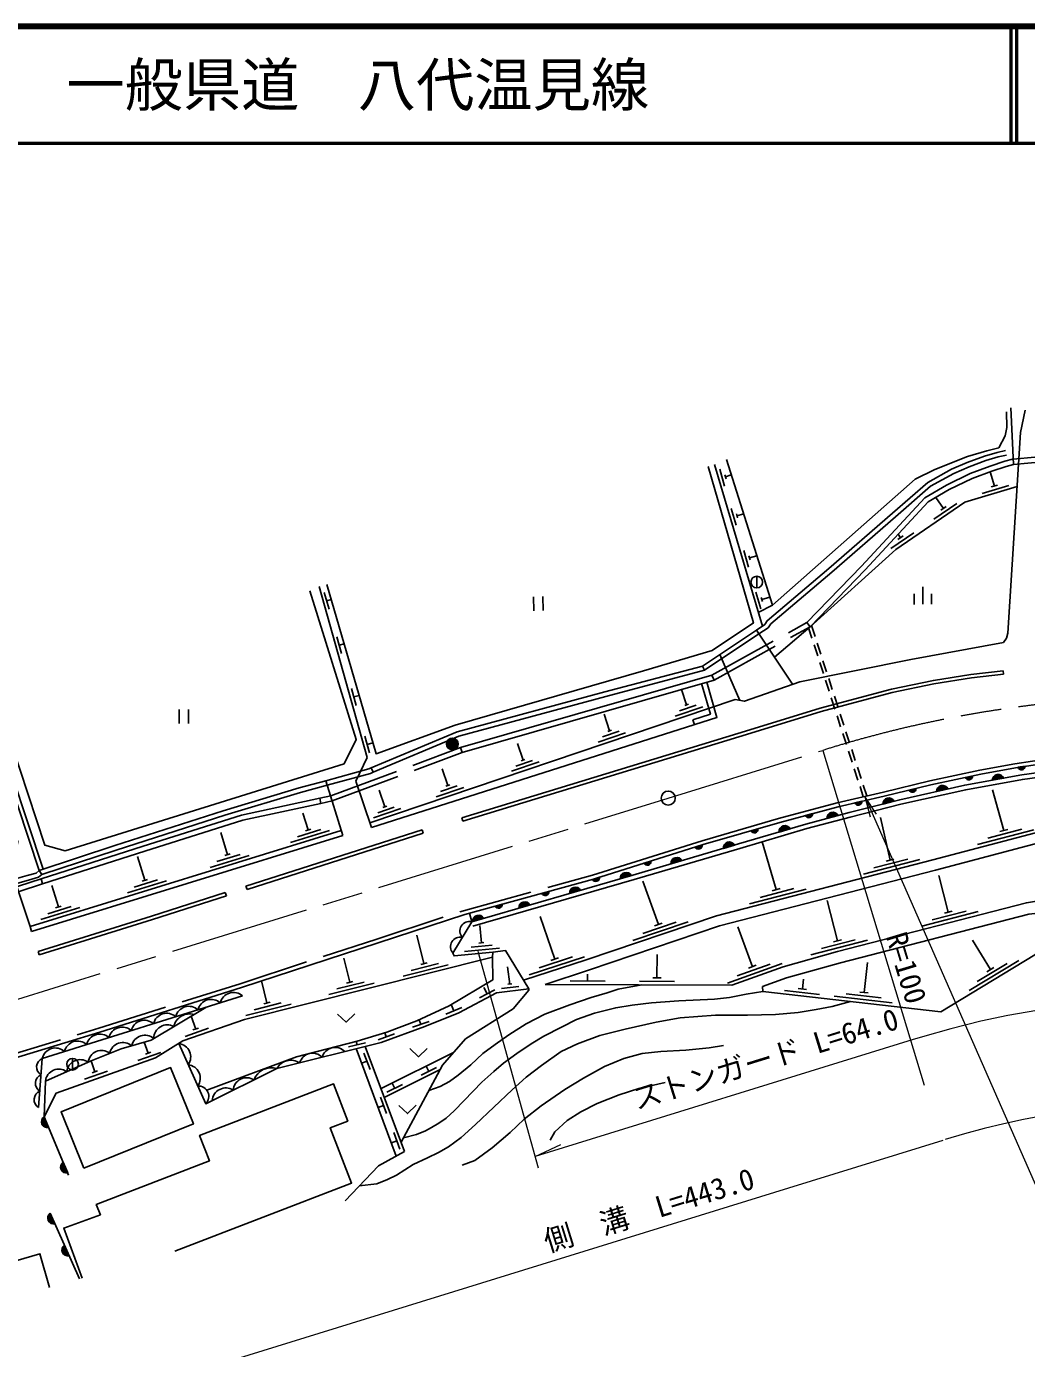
# Model space of a CAD drawing. Units: millimetres at full size, sheet at 1:1000; details may follow other scales. Extents: x 40000 to 680000, y 20000 to 380000.
# Drawn here: x 213311 to 299110, y 266580 to 380000 of the extents above; entities that cross this region are included whole.
import ezdxf
from ezdxf.enums import TextEntityAlignment as Align

# ---------------------------------------------------------------- set-up
doc = ezdxf.new("R2010")
doc.units = ezdxf.units.MM
doc.header["$LTSCALE"] = 1000
doc.linetypes.add('CHAIN', pattern=[18.5, 12, -1.5, 3.5, -1.5])
doc.linetypes.add('DASHED', pattern=[7.5, 6, -1.5])
for name, color, linetype, lineweight in [('M-BGD', 7, 'Continuous', 25), ('M-BMK', 2, 'Continuous', 13), ('M-BMK-SRVR', 3, 'Continuous', 25), ('M-STR-HTXT', 7, 'Continuous', 13), ('M-TTL', 2, 'Continuous', 140), ('M-TTL-LINE', 7, 'Continuous', 50)]:
    doc.layers.add(name, color=color, linetype=linetype, lineweight=lineweight)
doc.layers.add('M-TTL-TXT', color=7, linetype='Continuous')
doc.styles.add('ＭＳ ゴシック', font='')
doc.styles.get('ＭＳ ゴシック').set_extended_font_data('MS Gothic')

# ---------------------------------------------------------------- blocks, each defined once
blk = doc.blocks.new('open_arrow')
at = {"color": 0, "linetype": 'Continuous', "lineweight": -2}
blk.add_lwpolyline([(7.5, 1.25), (0, 0), (7.5, -1.25)], dxfattribs=at)

msp = doc.modelspace()

# ---------------------------------------------------------------- hatches: boundary and pattern name
at = {"layer": 'M-BGD'}
for points in [[(249345, 318441, -0.41421), (249839, 318947, -0.41421), (250345, 318452, -1)], [(298373, 316442), (298992, 316534, -0.84072)], [(293862, 315566), (294474, 315695, -0.84072)], [(296172, 315341, -0.82183), (297147, 315517)], [(289026, 314486), (289634, 314634, -0.84072)], [(291389, 314368, -0.82183), (292355, 314586)], [(284369, 313391), (284979, 313531, -0.84072)], [(286786, 313293, -0.82183), (287747, 313535)], [(280138, 312305), (280742, 312468, -0.84072)], [(281987, 312054, -0.82183), (282944, 312311)], [(275471, 310996), (276072, 311170, -0.84072)], [(277876, 310893, -0.82183), (278826, 311173)], [(270677, 309593), (271274, 309781, -0.84072)], [(273105, 309489, -0.82183), (274055, 309770)], [(268603, 308157, -0.82183), (269553, 308438)], [(264248, 306876, -0.82183), (265200, 307151)], [(266289, 308212), (266886, 308400, -0.84072)], [(261869, 306820), (262466, 307008, -0.84072)], [(257531, 305631), (258134, 305797, -0.84072)], [(259901, 305617, -0.82183), (260853, 305893)], [(253521, 304528), (254125, 304694, -0.84072)], [(255553, 304359, -0.82183), (256505, 304634)], [(251604, 303216, -0.82183), (252556, 303491)], [(215207, 285543, -0.82183), (214822, 286456)], [(216850, 281649, -0.82183), (216465, 282562)], [(215754, 277275, -0.82183), (215352, 278181)], [(216968, 274539, -0.82183), (216566, 275445)]]:
    msp.add_hatch(color=256, dxfattribs=at).paths.add_polyline_path(points)

# ---------------------------------------------------------------- linework, layer by layer
for p, q in [((297994, 342430), (297769, 347279)), ((277321, 330346), (273356, 342863)), ((276447, 328558), (272352, 342412)), ((272784, 342007), (273209, 340569)), ((273235, 341541), (273334, 341205)), ((273284, 341373), (273780, 341525)), ((296351, 340572), (295979, 341799)), ((295289, 339937), (297586, 340633)), ((296083, 340491), (296619, 340653)), ((291977, 338649), (291328, 339602)), ((273775, 338656), (274200, 337218)), ((274226, 338190), (274325, 337854)), ((274275, 338022), (274837, 338188)), ((291155, 337725), (293138, 339077)), ((291746, 338491), (292209, 338807)), ((287469, 335213), (289452, 336565)), ((288060, 335979), (288523, 336295)), ((288292, 336137), (288089, 336434)), ((274843, 335043), (275268, 333605)), ((275343, 334409), (275975, 334596)), ((275294, 334577), (275393, 334241)), ((275959, 332833), (275970, 331833)), ((238864, 331446), (239271, 330002)), ((275897, 331479), (276322, 330040)), ((289466, 330417), (289456, 331317)), ((290216, 330425), (290199, 331925)), ((290966, 330433), (290956, 331333)), ((239067, 330724), (239454, 330835)), ((256824, 331074), (256838, 329874)), ((257624, 331083), (257638, 329883)), ((276347, 331013), (276447, 330677)), ((276397, 330845), (277097, 331052)), ((279032, 323564), (275932, 328215)), ((277482, 325889), (280541, 328503)), ((280541, 328503), (280264, 328864)), ((280697, 327532), (280417, 328398)), ((280967, 327674), (280663, 328613)), ((239938, 327636), (240346, 326193)), ((240142, 326914), (240560, 327034)), ((281190, 326010), (280882, 326961)), ((281459, 326151), (281152, 327103)), ((274505, 322189), (272792, 326122)), ((281952, 324629), (281644, 325581)), ((271478, 324765), (271311, 325134)), ((281683, 324488), (281375, 325439)), ((297130, 324431), (297097, 324729)), ((250541, 318129), (272122, 324343)), ((250682, 317701), (272296, 323925)), ((272296, 323925), (272122, 324343)), ((282175, 322965), (281867, 323917)), ((282445, 323107), (282137, 324058)), ((214416, 307598), (209469, 322471)), ((214748, 307709), (209802, 322582)), ((241189, 323202), (241597, 321758)), ((241393, 322480), (241848, 322609)), ((269948, 321811), (269505, 323121)), ((282668, 321443), (282360, 322395)), ((282937, 321585), (282630, 322536)), ((226405, 321402), (226418, 320202)), ((227205, 321411), (227218, 320211)), ((263340, 319578), (262860, 320999)), ((268956, 320842), (271324, 321642)), ((269333, 321286), (270754, 321766)), ((269782, 321755), (270114, 321867)), ((283430, 320062), (283122, 321014)), ((270494, 320527), (270631, 320098)), ((283161, 319921), (282853, 320872)), ((242341, 319121), (242748, 317677)), ((262348, 318610), (264717, 319410)), ((262726, 319054), (264147, 319534)), ((263174, 319522), (263506, 319634)), ((283653, 318399), (283345, 319350)), ((283923, 318540), (283615, 319492)), ((242544, 318399), (243033, 318537)), ((250682, 317701), (250541, 318129)), ((255914, 317069), (255434, 318490)), ((284146, 316876), (283838, 317828)), ((284415, 317018), (284108, 317969)), ((254922, 316100), (257290, 316901)), ((255299, 316545), (256720, 317025)), ((255748, 317013), (256080, 317125)), ((284908, 315496), (284600, 316447)), ((298992, 316534), (298373, 316442)), ((243052, 316020), (242896, 316389)), ((249458, 314888), (248978, 316309)), ((284639, 315354), (284331, 316306)), ((294474, 315695), (293862, 315566)), ((296172, 315341), (297147, 315517)), ((240444, 310580), (238990, 315295)), ((241580, 315245), (242922, 311274)), ((244063, 313065), (243583, 314486)), ((248466, 313919), (250834, 314719)), ((248844, 314364), (250265, 314844)), ((249292, 314832), (249624, 314944)), ((285103, 313918), (284823, 314783)), ((285397, 313985), (285093, 314925)), ((289634, 314634), (289026, 314486)), ((291389, 314368), (292355, 314586)), ((297168, 311033), (296190, 314522)), ((238485, 313790), (238579, 313350)), ((243897, 313009), (244229, 313121)), ((284979, 313531), (284369, 313391)), ((286786, 313293), (287747, 313535)), ((237472, 311076), (237030, 312510)), ((243071, 312096), (245439, 312897)), ((243448, 312541), (244869, 313021)), ((250652, 312119), (250740, 311832)), ((280742, 312468), (280138, 312305)), ((281987, 312054), (282944, 312311)), ((287396, 308480), (286588, 312129)), ((213622, 302783), (240311, 311010)), ((230567, 308948), (229981, 310847)), ((232146, 306258), (247259, 311074)), ((232237, 305972), (247351, 310788)), ((235976, 309987), (239321, 311018)), ((236557, 310480), (238564, 311099)), ((237238, 311004), (237706, 311149)), ((247259, 311074), (247351, 310788)), ((276072, 311170), (275471, 310996)), ((277876, 310893), (278826, 311173)), ((294902, 309818), (299739, 311087)), ((295794, 310362), (298695, 311123)), ((296830, 310944), (297507, 311122)), ((213755, 302353), (240444, 310580)), ((271274, 309781), (270677, 309593)), ((273105, 309489), (274055, 309770)), ((277620, 305947), (276415, 310047)), ((223467, 306759), (222844, 308779)), ((229071, 307859), (232416, 308890)), ((229652, 308352), (231659, 308970)), ((230333, 308876), (230801, 309020)), ((285126, 307272), (289967, 308526)), ((286019, 307813), (288923, 308566)), ((287057, 308392), (287735, 308568)), ((214618, 307244), (214416, 307598)), ((266886, 308400), (266289, 308212)), ((268603, 308157), (269553, 308438)), ((214562, 306862), (214700, 306433)), ((216049, 304473), (215482, 306311)), ((221971, 305670), (225316, 306701)), ((222552, 306163), (224559, 306782)), ((223233, 306687), (223701, 306831)), ((232146, 306258), (232237, 305972)), ((262466, 307008), (261869, 306820)), ((264248, 306876), (265200, 307151)), ((267522, 302962), (266188, 306665)), ((292396, 304024), (291588, 307156)), ((230371, 305692), (230462, 305406)), ((258134, 305797), (257531, 305631)), ((259901, 305617), (260853, 305893)), ((275350, 304740), (280191, 305993)), ((276243, 305281), (279147, 306033)), ((277281, 305860), (277959, 306035)), ((214553, 303384), (217898, 304415)), ((215134, 303877), (217141, 304495)), ((215815, 304401), (216283, 304545)), ((254125, 304694), (253521, 304528)), ((255553, 304359), (256505, 304634)), ((282883, 301567), (281993, 305012)), ((290126, 302818), (294967, 304069)), ((291019, 303359), (293924, 304109)), ((292057, 303937), (292735, 304112)), ((249903, 300511), (251508, 303188)), ((251508, 303188), (251307, 303919)), ((251604, 303216), (252556, 303491)), ((252338, 301385), (252196, 302878)), ((258634, 299990), (257375, 303642)), ((265344, 301595), (270082, 303192)), ((266196, 302198), (269039, 303157)), ((267190, 302850), (267853, 303074)), ((247412, 299603), (246804, 302031)), ((275589, 299339), (274348, 302771)), ((214327, 300638), (214416, 300351)), ((250902, 300646), (253888, 300930)), ((251471, 301001), (253263, 301172)), ((252129, 301365), (252547, 301405)), ((280612, 300361), (285453, 301612)), ((281506, 300902), (284410, 301652)), ((282544, 301480), (283222, 301655)), ((296008, 299090), (294478, 301625)), ((241042, 298008), (240530, 300071)), ((245618, 298535), (249498, 299507)), ((246321, 299021), (248649, 299604)), ((247140, 299535), (247683, 299671)), ((256445, 298643), (261197, 300197)), ((257302, 299239), (260153, 300171)), ((258302, 299882), (258967, 300099)), ((267405, 298379), (267419, 300387)), ((273442, 297925), (278144, 299625)), ((274280, 298547), (277102, 299567)), ((275260, 299220), (275918, 299458)), ((285166, 297128), (285459, 299693)), ((294179, 297284), (298459, 299869)), ((294880, 298058), (297448, 299609)), ((254778, 297852), (254589, 299340)), ((261450, 298107), (261453, 298707)), ((267055, 298381), (267755, 298377)), ((295709, 298909), (296308, 299271)), ((233939, 296229), (233482, 298113)), ((239248, 296940), (243128, 297912)), ((239951, 297426), (242279, 298009)), ((240770, 297940), (241313, 298076)), ((252165, 296664), (253489, 297368)), ((252827, 297016), (252546, 297546)), ((254072, 297460), (255560, 297649)), ((254604, 297830), (254952, 297874)), ((257802, 297825), (273836, 297748)), ((259950, 298114), (262950, 298100)), ((265904, 298086), (268904, 298072)), ((278354, 297300), (281334, 296960)), ((279530, 297468), (280226, 297389)), ((279878, 297428), (279973, 298260)), ((284819, 297167), (285514, 297088)), ((232144, 295161), (236024, 296133)), ((232847, 295647), (235176, 296230)), ((233667, 296161), (234210, 296297)), ((249982, 295542), (249760, 296085)), ((282615, 296815), (287583, 296249)), ((283642, 296999), (286623, 296660)), ((227829, 293990), (227442, 295097)), ((249288, 295258), (250676, 295826)), ((226937, 293360), (228919, 294053)), ((227598, 293909), (228060, 294071)), ((246440, 294138), (247851, 294646)), ((247146, 294392), (247002, 294790)), ((223744, 291922), (223411, 292869)), ((240950, 292454), (242405, 292820)), ((241678, 292637), (241601, 292940)), ((243477, 293072), (244888, 293579)), ((244182, 293326), (244057, 293674)), ((222854, 291290), (224834, 291988)), ((223513, 291841), (223976, 292004)), ((241596, 292307), (245041, 283091)), ((242795, 290529), (242269, 291934)), ((242377, 292504), (245751, 283478)), ((243732, 288878), (249956, 291979)), ((217262, 291476), (217273, 290476)), ((218285, 289679), (220266, 290378)), ((219176, 290311), (218849, 291264)), ((218945, 290230), (219407, 290393)), ((242532, 291231), (242064, 291056)), ((244013, 288125), (248800, 290510)), ((247160, 290028), (248503, 290697)), ((247832, 290362), (247609, 290810)), ((244230, 288568), (245573, 289237)), ((244901, 288902), (244678, 289350)), ((244211, 286741), (243685, 288146)), ((243948, 287443), (243480, 287268)), ((214822, 286456), (216930, 281461)), ((215207, 285543), (214822, 286456)), ((245349, 283696), (244824, 285101)), ((245086, 284399), (244618, 284223)), ((216850, 281649), (216465, 282562)), ((217851, 272550), (215352, 278181)), ((215754, 277275), (215352, 278181)), ((216968, 274539), (216566, 275445))]:
    msp.add_line(p, q, dxfattribs=at)
at = {"layer": 'M-BGD', "linetype": 'DASHED'}
for p, q in [((297974, 342880), (303642, 343413)), ((297994, 342430), (303628, 342959)), ((271311, 325134), (275932, 328215)), ((271478, 324765), (276154, 327882)), ((272122, 324343), (280264, 328864)), ((272296, 323925), (280541, 328503))]:
    msp.add_line(p, q, dxfattribs=at)
at = {"layer": 'M-BGD'}
for points in [[(242784, 311683), (274109, 322267), (274902, 322112), (279659, 323784), (289178, 325680), (297131, 327153), (297402, 327536), (297502, 327951), (298595, 345165), (298986, 347090)], [(276098, 329738), (277321, 330346), (289550, 341150), (291241, 341997), (294052, 343106), (295697, 343580), (296718, 343847), (297264, 344892), (297411, 345608), (297393, 346937)], [(275932, 328215), (276663, 328702), (276865, 329017), (282154, 333486), (287603, 338242), (290633, 340888), (292682, 342013), (294028, 342603), (295498, 343136), (296577, 343454), (297307, 343618)], [(276154, 327882), (276955, 328416), (277169, 328751), (282414, 333183), (287866, 337941), (290863, 340558), (292859, 341654), (294176, 342232), (295623, 342756), (296677, 343066), (297395, 343228)], [(280264, 328864), (284951, 333706), (290384, 339575), (292252, 340659), (294261, 341644), (295992, 342283), (297238, 342693), (297915, 342874), (297974, 342880)], [(239080, 332120), (243303, 317612), (250085, 320058), (266239, 324726), (272148, 326454), (275684, 328833), (271806, 342244)], [(280541, 328503), (285278, 333397), (290668, 339219), (292465, 340262), (294438, 341229), (296140, 341858), (297366, 342261), (297994, 342430)], [(280541, 328503), (287885, 335134), (293819, 339178), (298301, 340535)], [(210561, 322814), (214890, 309756), (216633, 309268), (240559, 316739), (241599, 318831), (237635, 331590)], [(241580, 315245), (242549, 317277), (238411, 331948)], [(242896, 316389), (250276, 319498), (262920, 322904), (271311, 325134)], [(243052, 316020), (250406, 319119), (263023, 322518), (271478, 324765)], [(250652, 312119), (275360, 319658), (281397, 321516), (287513, 323145), (291113, 323902), (294342, 324419), (297097, 324729)], [(250740, 311832), (275448, 319371), (281480, 321228), (287582, 322853), (291168, 323607), (294382, 324121), (297130, 324431)], [(242922, 311274), (272541, 320707), (271667, 323744)], [(270494, 320527), (271988, 321003), (271234, 323619)], [(213755, 302353), (213622, 302783), (212065, 307502), (212580, 310058), (208403, 322118)], [(261870, 307187), (271279, 310150), (277837, 312043), (282864, 313406), (286828, 314312), (290809, 315280), (295112, 316187), (298105, 316755), (301144, 317209), (303293, 317459), (306455, 317718), (313943, 317914), (324465, 307528), (332697, 305355), (342092, 308292), (352645, 307670), (361232, 304025), (371543, 298108), (383405, 291410)], [(210577, 290988), (219621, 293720), (231751, 297547), (243471, 301379), (250908, 303809), (261969, 306852), (271380, 309815), (277931, 311706), (282949, 313067), (286908, 313971), (290887, 314938), (295181, 315844), (298163, 316410), (301190, 316862), (303328, 317110), (306474, 317368), (313803, 317560), (324285, 307213), (332705, 304991), (342135, 307939), (352564, 307324), (361076, 303711), (371369, 297804), (383232, 291106)], [(251508, 303188), (265338, 307191), (274391, 309870), (280164, 311566), (283882, 312562), (288237, 313658), (293809, 314914), (298694, 315797), (303090, 316404), (307953, 316729), (313593, 316671)], [(251620, 302804), (265451, 306807), (274504, 309486), (280272, 311181), (283983, 312175), (288330, 313269), (293888, 314522), (298757, 315402), (303130, 316006), (307964, 316329), (313498, 316272)], [(214416, 307598), (220882, 309724), (230199, 312718), (236705, 314675), (238990, 315295)], [(214618, 307244), (221005, 309344), (230317, 312336), (236816, 314290), (239108, 314913)], [(214562, 306862), (223330, 309684), (231758, 312351), (238485, 313790)], [(214700, 306433), (223467, 309255), (231873, 311915), (238579, 313350)], [(255964, 298171), (261332, 299925), (272506, 303693), (291076, 308504), (300971, 311100), (306366, 311655), (310721, 311811)], [(257802, 297825), (261616, 299071), (272763, 302830), (291303, 307633), (301132, 310212), (306429, 310757), (310211, 310892)], [(214327, 300638), (224044, 303675), (230371, 305692)], [(214416, 300351), (224135, 303389), (230462, 305406)], [(273836, 297748), (278222, 299334), (282884, 300638), (299097, 304825), (303434, 305523), (305324, 305678)], [(276462, 297635), (278527, 298381), (283143, 299672), (299302, 303845), (304347, 304419)], [(276462, 297635), (276480, 297212), (291756, 295471), (299827, 300345), (302653, 302674), (304243, 304145), (304347, 304419)], [(256402, 297453), (254410, 300715), (253311, 300574), (253291, 300148), (253313, 298201), (249580, 295978), (246814, 294703), (244223, 293724), (241684, 292962), (236468, 291600), (228774, 288747)], [(253311, 300574), (249998, 300258), (249903, 300511)], [(214822, 286456), (215849, 288502), (224384, 291511), (226717, 292965), (232030, 294823), (253291, 300148)], [(226370, 292749), (228692, 287588), (234805, 290598), (243732, 292845), (247499, 294200), (250409, 295392), (253628, 297102), (256402, 297453)], [(245451, 284279), (249013, 290904), (250983, 293148), (255062, 295734), (256416, 297325), (256402, 297453)], [(245649, 284648), (246781, 284937), (247552, 285270), (248067, 285542), (248691, 285917), (249314, 286351), (250004, 286965), (250851, 287860), (252381, 289421), (253421, 290339), (254251, 291071), (255381, 291895), (256603, 292709), (257690, 293374), (259214, 294156), (260497, 294802), (262032, 295341), (263863, 295821), (265284, 296046), (266942, 296245), (269273, 296396), (272332, 296540), (273636, 296704), (275059, 296971), (276480, 297212)], [(247835, 288713), (248812, 289051), (249597, 289477), (250336, 290024), (251426, 290932), (252472, 291892), (253510, 292673), (254687, 293485), (256191, 294439), (257782, 295257), (259923, 296078), (261752, 296708), (263140, 297106), (264075, 297424), (266113, 297785)], [(214344, 287263), (214664, 291469), (231847, 296831)], [(241868, 280527), (243365, 280718), (244292, 281078), (245069, 281455), (246492, 282360), (247723, 282942), (248649, 283402), (249531, 283886), (250592, 284700), (251842, 285801), (254974, 288785), (256193, 289849), (257492, 290873), (259174, 292055), (260577, 292720), (262501, 293422), (264666, 293966), (267337, 294577), (269385, 294940), (272424, 295193), (275184, 295183), (277585, 295230), (279525, 295422), (281073, 295669), (282441, 295934), (284013, 296353)], [(228700, 295849), (224016, 293049), (221444, 292284), (218853, 291265), (214943, 289526), (214822, 286456)], [(239987, 295279), (240745, 294588), (241487, 295296)], [(246192, 292308), (246950, 291617), (247692, 292325)], [(250691, 282308), (251784, 282725), (253268, 283803), (254798, 285123), (255996, 286250), (257464, 287393), (259492, 288814), (261106, 289765), (262914, 290767), (264547, 291476), (266120, 291880), (267727, 292058), (269875, 292167), (271884, 292382), (273104, 292576)], [(218079, 272632), (216518, 276918), (219661, 278062), (219304, 278932), (229005, 282682), (228160, 284869), (239654, 289284), (240877, 286099), (239377, 285522), (241200, 280776), (226027, 274948)], [(258234, 284459), (258652, 285162), (259705, 286146), (260872, 286878), (262262, 287603), (264159, 288333), (265855, 288898), (268119, 289399)], [(245249, 287432), (246007, 286740), (246749, 287448)], [(245751, 283478), (243512, 282256), (240652, 279247)], [(212500, 271148), (211706, 273917), (214473, 274710), (215301, 271822)]]:
    msp.add_lwpolyline(points, dxfattribs=at)
at = {"layer": 'M-BGD', "linetype": 'DASHED'}
for points in [[(238485, 313790), (239423, 313991), (250541, 318129)], [(238579, 313350), (239549, 313558), (250682, 317701)], [(238990, 315295), (242684, 316299), (242896, 316389)], [(239108, 314913), (242815, 315920), (243052, 316020)], [(209164, 305972), (213372, 307148), (214152, 307368), (214416, 307598)], [(185003, 283395), (210476, 291323), (219518, 294055), (231644, 297880), (243362, 301712), (250807, 304144), (261870, 307187)], [(207354, 304548), (209402, 305201), (214562, 306862)], [(207490, 304120), (209539, 304772), (214700, 306433)], [(209286, 305591), (213480, 306763), (214348, 307007), (214618, 307244)]]:
    msp.add_lwpolyline(points, dxfattribs=at)
at = {"layer": 'M-BGD'}
msp.add_lwpolyline([(218243, 282046), (227636, 285852), (225679, 290681), (216286, 286874)], close=True, dxfattribs=at)
for centre in [(275964, 332333), (249845, 318447), (217267, 290976)]:
    msp.add_circle(centre, 500, dxfattribs=at)
for centre, radius, start, end in [((298675, 316542), 318, 198.3885, 358.60623), ((294157, 315684), 318, 201.80313, 2.02086), ((296677, 315333), 505, 21.42143, 179.07962), ((289317, 314613), 318, 203.55011, 3.76784), ((291893, 314382), 505, 23.87245, 181.53064), ((284662, 313514), 318, 202.76578, 2.98352), ((287290, 313319), 505, 25.29372, 182.95191), ((280426, 312439), 318, 205.06011, 5.27784), ((282490, 312088), 505, 26.17106, 183.82925), ((275757, 311135), 318, 205.9961, 6.21383), ((278378, 310939), 505, 27.54653, 185.20472), ((270959, 309739), 318, 207.36696, 7.58469), ((273608, 309536), 505, 27.65196, 185.31015), ((269106, 308204), 505, 27.65196, 185.31015), ((264752, 306920), 505, 27.31456, 184.97275), ((266571, 308358), 318, 207.36696, 7.58469), ((262151, 306966), 318, 207.36696, 7.58469), ((257818, 305766), 318, 205.27402, 5.49175), ((260404, 305661), 505, 27.31456, 184.97275), ((253808, 304663), 318, 205.27402, 5.49175), ((256056, 304403), 505, 27.31456, 184.97275), ((251309, 302398), 815, 75.86035, 222.23846), ((252107, 303259), 505, 27.31456, 184.97275), ((250507, 301059), 815, 75.86035, 222.23846), ((229158, 295375), 1160, 47.81547, 166.84509), ((231068, 295971), 1160, 47.81547, 166.84509), ((225340, 294184), 1160, 47.81547, 166.84509), ((227300, 293917), 1373, 74.11695, 167.6111), ((227249, 294780), 1160, 47.81547, 166.84509), ((221522, 292992), 1160, 47.81547, 166.84509), ((223431, 293588), 1160, 47.81547, 166.84509), ((225403, 293193), 1160, 61.34921, 180.37884), ((217703, 291801), 1160, 47.81547, 166.84509), ((219612, 292397), 1160, 47.81547, 166.84509), ((221579, 291677), 1160, 48.90711, 167.92936), ((223479, 292307), 1163, 49.01522, 167.87903), ((226244, 291596), 1160, 324.7006, 83.73023), ((215794, 291205), 1160, 47.81547, 166.84509), ((219747, 290992), 1160, 53.05536, 172.08498), ((237858, 290759), 1160, 44.61114, 163.64076), ((239797, 291247), 1160, 44.61114, 163.64076), ((214978, 290740), 794, 113.32086, 237.96844), ((216095, 289395), 1160, 54.45659, 173.48621), ((217923, 290207), 1160, 54.45659, 173.48621), ((227064, 289772), 1160, 324.7006, 83.73023), ((234320, 289098), 1576, 72.08084, 160.34729), ((235997, 289958), 1354, 56.49263, 151.75927), ((214871, 289338), 794, 113.32086, 237.96844), ((232198, 288659), 1160, 56.69926, 175.72888), ((214765, 287936), 794, 113.32086, 237.96844), ((228063, 288215), 888, 315.07179, 93.35904), ((230404, 287775), 1160, 56.69926, 175.72888), ((215105, 286038), 505, 124.04458, 281.70277), ((216748, 282143), 505, 124.04458, 281.70277), ((215642, 277768), 505, 125.09624, 282.75443), ((216857, 275031), 505, 125.09624, 282.75443)]:
    msp.add_arc(centre, radius, start, end, dxfattribs=at)
at = {"layer": 'M-BMK', "linetype": 'CHAIN'}
msp.add_lwpolyline([(172833, 284271), (268373, 313802), (281630, 317899)], dxfattribs=at)
msp.add_arc((311601, 222496), 100000, 58.89856, 107.44017, dxfattribs=at)
at = {"layer": 'M-BMK-SRVR'}
msp.add_circle((268373, 313802), 600, dxfattribs=at)
at = {"layer": 'M-STR-HTXT'}
for p, q in [((281630, 317899), (290315, 289184)), ((252040, 300660), (257209, 282090)), ((256940, 283054), (259162, 284099)), ((278709, 280363), (291966, 284460)), ((183169, 250832), (278709, 280363))]:
    msp.add_line(p, q, dxfattribs=at)
for points in [[(285250, 313952), (300585, 279009), (330248, 279338)], [(313168, 296480), (311299, 296496), (309779, 296474), (307312, 296372), (305486, 296244), (304227, 296128), (302051, 295878), (299987, 295580), (297500, 295141), (295192, 294655), (292617, 294021), (290197, 293333), (289309, 293059), (256940, 283054)]]:
    msp.add_lwpolyline(points, dxfattribs=at)
msp.add_arc((311601, 222496), 65000, 58.89856, 107.44017, dxfattribs=at)
at = {"layer": 'M-TTL'}
msp.add_line((680000, 380000), (40000, 380000), dxfattribs=at)
at = {"layer": 'M-TTL-LINE'}
for p, q in [((297750, 380000), (297750, 370000)), ((298250, 380000), (298250, 370000)), ((40000, 370000), (680000, 370000))]:
    msp.add_line(p, q, dxfattribs=at)

# ---------------------------------------------------------------- block references
at = {"layer": 'M-STR-HTXT', "xscale": 240, "yscale": 240, "rotation": 293.7}
msp.add_blockref('open_arrow', (285250, 313952), dxfattribs=at)

# ---------------------------------------------------------------- texts
at = {"layer": 'M-STR-HTXT', "style": 'ＭＳ ゴシック'}
msp.add_text('R=100', height=1833, rotation=286.826, dxfattribs=at).set_placement((288304, 295832), align=Align.BOTTOM_RIGHT)
for s, p in [('ストンガード L=64.0', (277129, 290029)), ('側\u3000溝\u3000L=443.0', (267150, 277069))]:
    msp.add_text(s, height=1833, rotation=17.176, dxfattribs=at).set_placement(p, align=Align.BOTTOM_CENTER)
at = {"layer": 'M-TTL-TXT', "style": 'ＭＳ ゴシック'}
msp.add_text('一般県道\u3000八代温見線', height=3666, dxfattribs=at).set_placement((216734, 375000), align=Align.MIDDLE_LEFT)

doc.saveas('drawing.dxf')
